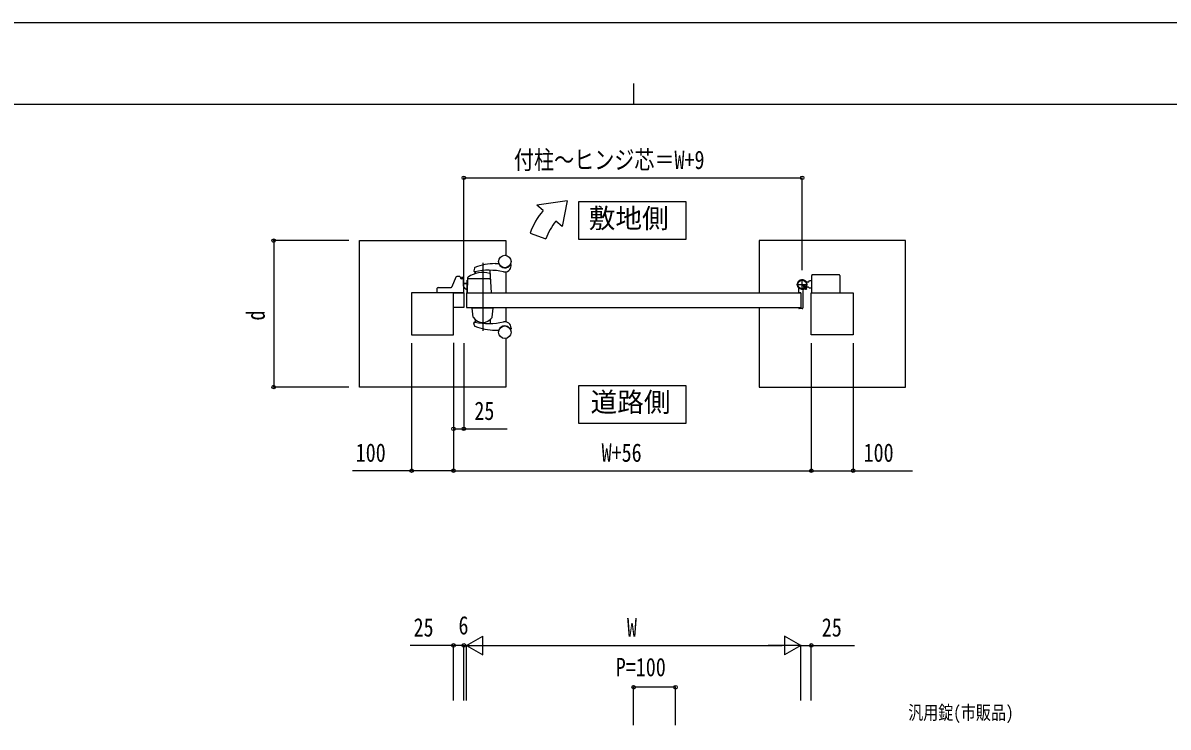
# Model space of a CAD drawing. Units: millimetres, scale not verified. Extents: x -4205 to 4205, y -2970 to 2970.
# Drawn here: x -1466 to 1273, y 1287 to 2970 of the extents above; entities that cross this region are included whole.
import ezdxf
from ezdxf.enums import TextEntityAlignment as Align

# ---------------------------------------------------------------- set-up
doc = ezdxf.new("R2010")
doc.units = ezdxf.units.MM
doc.header["$LTSCALE"] = 10
for name, color, linetype in [('0-3_USER1', 3, 'Continuous'), ('0-6_YKK_A1', 4, 'Continuous'), ('0-7_YKK_D', 6, 'Continuous'), ('0-8_YKK_ZWAK', 7, 'Continuous')]:
    doc.layers.add(name, color=color, linetype=linetype)
doc.styles.add('ＭＳ ゴシック', font='')
doc.styles.get('ＭＳ ゴシック').set_extended_font_data('MS Gothic')

msp = doc.modelspace()

# ---------------------------------------------------------------- linework, layer by layer
at = {"layer": '0-3_USER1'}
for points in [[(-136.78, 2542.08), (-136.78, 2452.83), (120.82, 2452.83), (120.82, 2542.08)], [(-136.78, 2102.64), (-136.78, 2013.39), (120.82, 2013.39), (120.82, 2102.64)]]:
    msp.add_lwpolyline(points, close=True, dxfattribs=at)
at = {"layer": '0-6_YKK_A1'}
for p, q in [((-163.62, 2544.55), (-236.83, 2534.54)), ((-221.51, 2521.68), (-236.83, 2534.54)), ((-163.62, 2544.55), (-175.55, 2483.12)), ((-175.55, 2483.12), (-190.87, 2495.97)), ((-252.77, 2467.55), (-215.18, 2453.87)), ((-385.69, 2383.77), (-386.9, 2377.55)), ((-365.98, 2396.07), (-365.98, 2234.02)), ((-335.98, 2394.55), (-327.92, 2394.55)), ((-310.98, 2384.68), (-310.98, 2384.58)), ((-297.98, 2389.55), (-297.98, 2391.6)), ((-429.98, 2362.3), (-439.47, 2338.79)), ((-420.98, 2363.55), (-428.13, 2363.55)), ((-418.98, 2361.55), (-418.98, 2360.05)), ((-412.98, 2361.05), (-416.98, 2361.05)), ((-414.06, 2358.05), (-416.98, 2358.05)), ((-412.98, 2357.72), (-412.98, 2359.05)), ((-411, 2325.07), (-412.08, 2356.12)), ((-410.98, 2326.35), (-410.98, 2359.05)), ((-401.98, 2360.6), (-402.97, 2325.06)), ((-348.98, 2358.05), (-400.1, 2358.05)), ((-383.91, 2371.44), (-383.61, 2374.47)), ((-345.01, 2325.08), (-348.37, 2378)), ((-310.98, 2374.68), (-310.98, 2324.55)), ((398.02, 2331.55), (398.02, 2357.55)), ((421.02, 2324.55), (421.02, 2366.05)), ((486.02, 2368.05), (423.02, 2368.05)), ((488.02, 2366.05), (488.02, 2324.55)), ((-474.98, 2324.55), (-474.59, 2335.62)), ((-472.59, 2337.55), (-441.33, 2337.55)), ((-410.98, 2347.45), (-402.98, 2347.45)), ((-410.98, 2347.35), (-402.98, 2347.35)), ((-410.98, 2346.83), (-402.98, 2346.83)), ((-409.02, 2336.37), (-410.98, 2338.55)), ((-409.41, 2336.03), (-410.98, 2337.77)), ((-410.98, 2337.62), (-409.48, 2335.96)), ((-402.98, 2326.65), (-402.98, 2354.95)), ((-402.1, 2354.95), (-402.98, 2354.95)), ((385.02, 2344.55), (411.02, 2344.55)), ((390.02, 2325.35), (390.02, 2334.39)), ((409.57, 2333), (399.51, 2343.05)), ((400.02, 2329.61), (400.02, 2289.05)), ((403.32, 2342.07), (400.49, 2339.24)), ((400.49, 2339.24), (403.91, 2335.83)), ((400.96, 2339.71), (404.44, 2336.23)), ((402.86, 2341.61), (406.34, 2338.13)), ((406.73, 2338.66), (403.32, 2342.07)), ((404.44, 2336.23), (405.2, 2335.47)), ((406.34, 2338.13), (407.1, 2337.37)), ((413.52, 2350.55), (407.83, 2350.55)), ((413.52, 2338.55), (407.83, 2338.55)), ((413.52, 2350.55), (416.02, 2353.05)), ((413.52, 2338.55), (416.02, 2336.05)), ((421.02, 2353.05), (416.02, 2353.05)), ((421.02, 2336.05), (416.02, 2336.05)), ((-411.5, 2324.55), (-474.98, 2324.55)), ((-410.98, 2326.35), (-411.04, 2326.35)), ((-402.47, 2324.55), (-345.51, 2324.55)), ((394.72, 2324.85), (390.52, 2324.85)), ((395.02, 2324.55), (395.02, 2289.55)), ((-391.98, 2289.55), (-339.98, 2289.55)), ((-391.98, 2289.55), (-391.98, 2288.55)), ((-391.98, 2288.55), (-339.98, 2288.55)), ((-388.66, 2266.46), (-390.92, 2288)), ((-390.43, 2288.55), (-341.54, 2288.55)), ((-343.3, 2266.46), (-341.04, 2288)), ((-339.98, 2289.55), (-339.98, 2288.55)), ((-310.98, 2289.55), (-310.98, 2255.41)), ((390.02, 2288.75), (390.02, 2288.05)), ((394.72, 2289.25), (390.52, 2289.25)), ((398.02, 2287.05), (391.02, 2287.05)), ((-385.69, 2246.33), (-386.9, 2252.55)), ((-384.15, 2260.21), (-383.61, 2254.83)), ((-347.77, 2260.18), (-348.36, 2251.38)), ((-335.98, 2235.55), (-327.92, 2235.55)), ((-310.98, 2245.52), (-310.98, 2245.41)), ((-297.98, 2240.55), (-297.98, 2238.5))]:
    msp.add_line(p, q, dxfattribs=at)
for points in [[(-660.98, 2449.55), (-310.98, 2449.55), (-310.98, 2414.41)], [(-310.98, 2215.68), (-310.98, 2099.55), (-660.98, 2099.55), (-660.98, 2449.55)], [(645.02, 2449.55), (295.02, 2449.55), (295.02, 2324.55)], [(295.02, 2289.55), (295.02, 2099.55), (645.02, 2099.55), (645.02, 2449.55)], [(-412.98, 2359.05), (-416.98, 2359.05), (-416.98, 2361.05)], [(404.74, 2335), (403.68, 2333.94), (404.94, 2333.21)], [(403.91, 2335.83), (404.74, 2335), (407.57, 2337.83), (406.73, 2338.66)], [(406.33, 2333.27), (405.62, 2335.32), (406, 2336.56)], [(409.3, 2336.24), (407.25, 2336.94), (406, 2336.56)], [(407.57, 2337.83), (408.63, 2338.89), (409.35, 2337.63)], [(-404.98, 2324.55), (-404.98, 2289.55), (395.02, 2289.55)], [(-404.98, 2324.55), (395.02, 2324.55), (395.02, 2289.55)]]:
    msp.add_lwpolyline(points, dxfattribs=at)
for points in [[(-535.98, 2224.55), (-435.98, 2224.55), (-435.98, 2324.55), (-535.98, 2324.55)], [(-435.98, 2324.55), (-410.98, 2324.55), (-410.98, 2289.55), (-435.98, 2289.55)], [(520.02, 2224.55), (420.02, 2224.55), (420.02, 2324.55), (520.02, 2324.55)]]:
    msp.add_lwpolyline(points, close=True, dxfattribs=at)
for centre, radius in [((-312.98, 2399.55), 15), ((398.02, 2344.55), 11.5), ((398.02, 2344.55), 10.35), ((-312.98, 2230.55), 15)]:
    msp.add_circle(centre, radius, dxfattribs=at)
for centre, radius, start, end in [((-83.62, 2405.98), 180, 140, 160), ((-83.62, 2405.98), 140, 140, 160), ((-383.73, 2383.39), 2, 111.3942, 169.00402), ((-335.21, 2259.55), 135, 90.3272, 111.3942), ((-327.92, 2393.55), 1, 21.88028, 90), ((-312.98, 2399.55), 15.1, 201.88028, 330.40816), ((-312.98, 2389.55), 15, 257.429, 0), ((-298.98, 2391.6), 1, 0, 150.40816), ((-428.13, 2361.55), 2, 90, 157.86903), ((-420.98, 2361.55), 2, 0, 90), ((-416.98, 2360.05), 2, 180, 270), ((-414.08, 2356.05), 2, 2, 90), ((-412.98, 2359.05), 2, 0, 90), ((-400.1, 2356.05), 2, 90, 178.40354), ((-399.98, 2360.54), 2, 125.88313, 178.40354), ((-365.98, 2313.55), 60, 73.82008, 125.8349), ((-384.93, 2377.16), 2, 169.00402, 282.06643), ((-384.91, 2371.54), 1, 288.07762, 354.25934), ((-351.07, 2218.74), 160, 77.429, 102.06643), ((-381.62, 2374.27), 2, 142.71804, 174.25934), ((-349.82, 2369.25), 2, 3.63471, 73.82008), ((-348.98, 2356.05), 2, 3.63471, 90), ((-350.37, 2377.87), 2, 3.63471, 25.29474), ((398.02, 2344.55), 11.5, 295.10278, 218.01228), ((423.02, 2366.05), 2, 90, 180), ((486.02, 2366.05), 2, 0, 90), ((-472.59, 2335.55), 2, 90, 178), ((-441.33, 2339.55), 2, 270, 337.86903), ((-402.05, 2342.65), 10, 222, 264.67719), ((-402.05, 2342.65), 9.9, 222, 264.62326), ((-402.05, 2342.65), 9.38, 222, 264.32211), ((385.02, 2334.39), 5, 0, 38.01228), ((405.02, 2329.61), 5, 115.10278, 179.99998), ((405.59, 2334.34), 1.3, 240, 300.9647), ((401.63, 2340.94), 9, 300.9647, 329.0353), ((408.23, 2336.98), 1.3, 329.0353, 30), ((-411.5, 2325.05), 0.5, 270, 2), ((-401.48, 2326.65), 1.5, 180, 198.09664), ((-402.47, 2325.05), 0.5, 178.40354, 270), ((-345.51, 2325.05), 0.5, 270, 3.33566), ((390.52, 2325.35), 0.5, 180, 270), ((394.72, 2324.55), 0.3, 0, 90), ((-390.43, 2288.05), 0.5, 90, 186), ((-341.54, 2288.05), 0.5, 354, 90), ((390.52, 2288.75), 0.5, 90, 180), ((391.02, 2288.05), 1, 180, 270), ((394.72, 2289.55), 0.3, 270, 0), ((398.02, 2289.05), 2, 270, 0), ((-386.67, 2266.63), 2, 186, 215.7863), ((-365.98, 2281.54), 27.5, 215.7863, 324.2137), ((-384.93, 2252.93), 2, 77.93357, 190.99598), ((-383.73, 2246.71), 2, 190.99598, 248.6058), ((-386.14, 2260.01), 2, 5.74066, 46.89137), ((-351.07, 2411.35), 160, 257.93357, 282.571), ((-381.62, 2255.03), 2, 185.74066, 189.59079), ((-345.78, 2260.05), 2, 133.22023, 176.17172), ((-345.29, 2266.63), 2, 324.2137, 354), ((-312.98, 2240.55), 15, 0, 102.571), ((-335.21, 2370.55), 135, 248.6058, 269.6728), ((-327.92, 2236.55), 1, 270, 338.11972), ((-312.98, 2230.55), 15.1, 29.59184, 158.11972), ((-298.98, 2238.5), 1, 209.59184, 0)]:
    msp.add_arc(centre, radius, start, end, dxfattribs=at)
at = {"layer": '0-7_YKK_D'}
for p, q in [((-410.98, 2344.55), (-410.98, 2600.55)), ((-410.98, 2599.55), (398.02, 2599.55)), ((398.02, 2379.05), (398.02, 2600.55)), ((-685.98, 2449.55), (-867, 2449.55)), ((-866, 2449.55), (-866, 2099.55)), ((-535.98, 2204.55), (-535.98, 1898.55)), ((-435.98, 2205.54), (-435.98, 1898.55)), ((-435.98, 2204.55), (-435.98, 1898.55)), ((-435.98, 2204.55), (-435.98, 1998.55)), ((-410.98, 2204.55), (-410.98, 1998.55)), ((420.02, 2204.55), (420.02, 1898.55)), ((420.02, 2204.55), (420.02, 1898.55)), ((520.02, 2204.55), (520.02, 1898.55)), ((-685.98, 2099.55), (-867, 2099.55)), ((-435.98, 1899.55), (420.02, 1899.55)), ((-435.98, 1350.39), (-435.98, 1482.83)), ((-410.98, 1481.83), (-427.98, 1481.83)), ((-410.98, 1350.39), (-410.98, 1482.83)), ((-410.98, 1350.39), (-410.98, 1482.83)), ((-410.98, 1481.83), (-404.98, 1481.83)), ((-404.98, 1481.83), (-366.01, 1504.33)), ((-404.98, 1350.39), (-404.98, 1482.83)), ((-404.98, 1350.39), (-404.98, 1482.83)), ((-404.98, 1481.83), (-387.98, 1481.83)), ((-404.98, 1481.83), (-366.01, 1459.33)), ((-404.98, 1481.83), (-327.04, 1481.83)), ((-366.01, 1459.33), (-366.01, 1504.33)), ((-359.98, 1481.83), (350.02, 1481.83)), ((395.02, 1481.83), (317.08, 1481.83)), ((395.02, 1481.83), (356.05, 1504.33)), ((356.05, 1504.33), (356.05, 1459.33)), ((395.02, 1481.83), (356.05, 1459.33)), ((395.02, 1350.39), (395.02, 1482.83)), ((395.02, 1350.39), (395.02, 1482.83)), ((420.02, 1350.39), (420.02, 1482.83)), ((-4.98, 1291.33), (-4.98, 1382.83)), ((95.02, 1381.83), (-4.98, 1381.83)), ((95.02, 1291.33), (95.02, 1382.83))]:
    msp.add_line(p, q, dxfattribs=at)
for points in [[(-435.98, 1999.55), (-410.98, 1999.55), (-307.58, 1999.55)], [(-435.98, 1899.55), (-535.98, 1899.55), (-677.78, 1899.55)], [(420.02, 1899.55), (520.02, 1899.55), (661.82, 1899.55)], [(-410.98, 1481.83), (-435.98, 1481.83), (-539.38, 1481.83)], [(395.02, 1481.83), (420.02, 1481.83), (523.42, 1481.83)]]:
    msp.add_lwpolyline(points, dxfattribs=at)
for centre in [(-410.98, 2599.55), (398.02, 2599.55), (-866, 2449.55), (-866, 2099.55), (-435.98, 1999.55), (-410.98, 1999.55), (-535.98, 1899.55), (-435.98, 1899.55), (-435.98, 1899.55), (420.02, 1899.55), (420.02, 1899.55), (520.02, 1899.55), (-435.98, 1481.83), (-410.98, 1481.83), (-410.98, 1481.83), (420.02, 1481.83), (-4.98, 1381.83), (95.02, 1381.83)]:
    msp.add_circle(centre, 4.25, dxfattribs=at)
at = {"layer": '0-8_YKK_ZWAK'}
for p, q in [((-4.98, 2825), (-4.98, 2775)), ((3895.02, 2775), (-3904.98, 2775))]:
    msp.add_line(p, q, dxfattribs=at)
msp.add_lwpolyline([(-4205, -2970), (4205, -2970), (4205, 2970), (-4205, 2970)], close=True, dxfattribs=at)

# ---------------------------------------------------------------- texts
at = {"layer": '0-3_USER1', "style": 'ＭＳ ゴシック'}
for s, p in [('敷地側', (-112.4, 2465.58)), ('道路側', (-108.07, 2026.14))]:
    msp.add_text(s, height=46.74, dxfattribs=at).set_placement(p, align=Align.BOTTOM_LEFT)
at = {"layer": '0-7_YKK_D', "style": 'ＭＳ ゴシック', "width": 0.8}
for s, height, p in [('付柱～ヒンジ芯＝W+9', 43.99, (-291.28, 2607.55)), ('25', 43.99, (-385.98, 2007.55)), ('100', 43.99, (-669.78, 1907.55)), ('W+56', 43.99, (-81.58, 1907.55)), ('100', 43.99, (545.02, 1907.55)), ('25', 43.99, (-531.38, 1489.83)), ('6', 43.99, (-423.98, 1494.83)), ('W', 43.99, (-20.98, 1489.83)), ('25', 43.99, (445.02, 1489.83)), ('P=100', 43.99, (-47.78, 1394.83)), ('汎用錠(市販品)', 32.99, (651.67, 1294.78))]:
    msp.add_text(s, height=height, dxfattribs=at).set_placement(p, align=Align.BOTTOM_LEFT)
msp.add_text('d', height=43.99, rotation=90, dxfattribs=at).set_placement((-874, 2258.55), align=Align.BOTTOM_LEFT)

doc.saveas('drawing.dxf')
